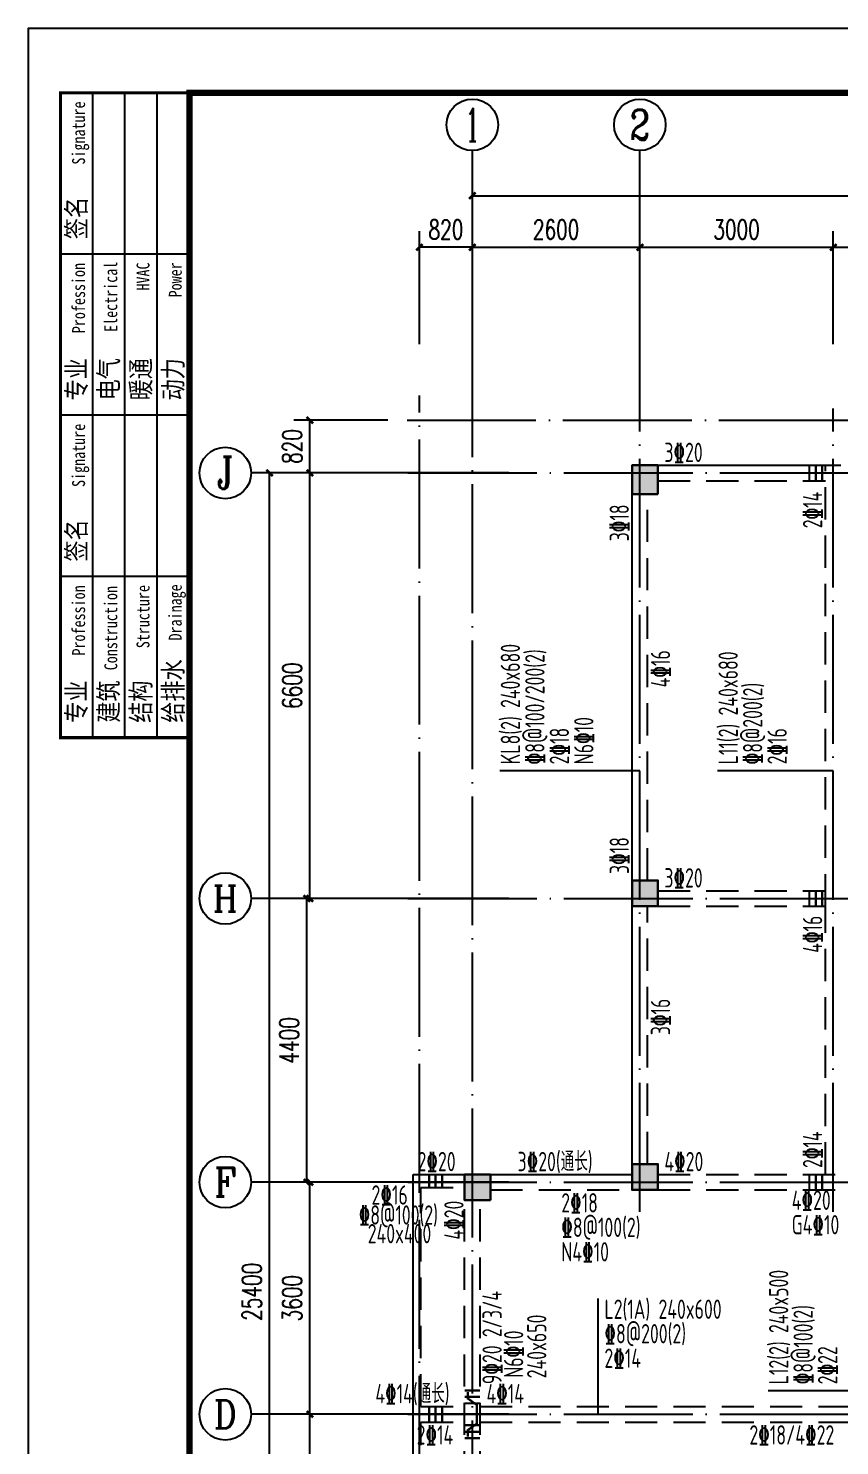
# Model space of a CAD drawing. Extents: x 1051052 to 1482120, y -981644 to -673261.
# Drawn here: x 1292358 to 1304949, y -961626 to -939644 of the extents above; entities that cross this region are included whole.
import ezdxf
from ezdxf.enums import TextEntityAlignment as Align

# ---------------------------------------------------------------- set-up
doc = ezdxf.new("R2010")
doc.units = 0
doc.header["$LTSCALE"] = 1000
doc.header["$MEASUREMENT"] = 0
doc.linetypes.add('DOTE', pattern=[2.42, 2, -0.2, 0.02, -0.2])
doc.linetypes.add('线型3', pattern=[750, 500, -250])
for name, color, linetype in [('AXIS', 3, 'Continuous'), ('AXIS_TEXT', 7, 'Continuous'), ('DOTE', 1, 'DOTE'), ('TK', 142, 'Continuous'), ('填充', 8, 'Continuous')]:
    doc.layers.add(name, color=color, linetype=linetype)
for name, color, linetype, lineweight in [('BEAM', 4, 'Continuous', 25), ('BEAM-DASH', 4, '线型3', 25), ('BEAM-JZ-H', 2, 'Continuous', 25), ('BEAM-JZ-NUM-H', 6, 'Continuous', 25), ('BEAM-JZ-NUM-V', 6, 'Continuous', 25), ('BEAM-JZ-V', 2, 'Continuous', 25), ('BEAM-REINDJ', 1, 'Continuous', 50), ('BEAM-REINGJ', 1, 'Continuous', 50), ('BEAM-YW-H', 7, 'Continuous', 25), ('BEAM-YW-V', 7, 'Continuous', 25), ('COLU', 2, 'Continuous', 30)]:
    doc.layers.add(name, color=color, linetype=linetype, lineweight=lineweight)
doc.layers.add('COLU-HATCH', color=7, linetype='Continuous', lineweight=25, true_color=0x5b5b5b)
doc.styles.add('_TCH_AXIS', font='COMPLEX', dxfattribs={"bigfont": 'GBCBIG'})
doc.styles.add('_TCH_DIM_T3', font='SIMPLEX', dxfattribs={"width": 0.705882, "bigfont": 'GBCBIG'})
doc.styles.add('COMPLEX', font='COMPLEX')
doc.styles.add('HYZT1', font='', dxfattribs={"width": 0.8})
doc.styles.add('TSSD_Dimension', font='Tssdeng.shx', dxfattribs={"width": 0.7, "bigfont": 'Hztxt.shx'})
doc.styles.get('HYZT1').set_extended_font_data('SimSun')
doc.dimstyles.new('_TCH_ARCH&&100', dxfattribs={"dimtxt": 297.5, "dimasz": 100, "dimexe": 250, "dimexo": 300, "dimgap": 126.25, "dimtad": 1, "dimdec": 0, "dimzin": 0, "dimdsep": 46, "dimtxsty": '_TCH_DIM_T3', "dimblk": 'ARCHTICK', "dimcen": 0.09, "dimclrt": 7, "dimazin": 2, "dimtfac": 1, "dimtdec": 0, "dimtix": 1, "dimtmove": 2, "dimatfit": 3, "dimfxl": 0, "dimtolj": 1, "dimtzin": 0, "dimarcsym": 0})

# ---------------------------------------------------------------- blocks, each defined once
blk = doc.blocks.new('_ArchTick')
at = {"color": 0, "linetype": 'ByBlock', "const_width": 0.4}
blk.add_lwpolyline([(-0.5, -0.5), (0.5, 0.5)], dxfattribs=at)
blk = doc.blocks.new('*D304')
at = {"layer": 'AXIS', "color": 0, "lineweight": -2, "transparency": 16777216}
for p, q in [((1298227, -961140), (1296477, -961140)), ((1296727, -964740), (1296727, -961140)), ((1298227, -964740), (1296477, -964740))]:
    blk.add_line(p, q, dxfattribs=at)
at = {"layer": 'Defpoints', "color": 0, "transparency": 16777216}
for p in [(1296727, -961140), (1299227, -961140), (1299227, -964740)]:
    blk.add_point(p, dxfattribs=at)
at = {"layer": 'AXIS', "color": 0, "lineweight": -2, "transparency": 16777216, "xscale": 100, "yscale": 100, "zscale": 100}
for p, rotation in [((1296727, -961140), 90), ((1296727, -964740), 270)]:
    blk.add_blockref('_ArchTick', p, dxfattribs=dict(at, rotation=rotation))
at = {"layer": 'AXIS', "color": 7, "transparency": 16777216, "insert": (1296452, -962940), "char_height": 297.5, "attachment_point": 5, "rotation": 90, "style": '_TCH_DIM_T3'}
blk.add_mtext('\\A1;3600', dxfattribs=at)
blk = doc.blocks.new('*D305')
at = {"layer": 'AXIS', "color": 0, "lineweight": -2, "transparency": 16777216}
for p, q in [((1298227, -957540), (1296477, -957540)), ((1296727, -961140), (1296727, -957540)), ((1298227, -961140), (1296477, -961140))]:
    blk.add_line(p, q, dxfattribs=at)
at = {"layer": 'Defpoints', "color": 0, "transparency": 16777216}
for p in [(1296727, -957540), (1299227, -957540), (1299227, -961140)]:
    blk.add_point(p, dxfattribs=at)
at = {"layer": 'AXIS', "color": 0, "lineweight": -2, "transparency": 16777216, "xscale": 100, "yscale": 100, "zscale": 100}
for p, rotation in [((1296727, -957540), 90), ((1296727, -961140), 270)]:
    blk.add_blockref('_ArchTick', p, dxfattribs=dict(at, rotation=rotation))
at = {"layer": 'AXIS', "color": 7, "transparency": 16777216, "insert": (1296452, -959340), "char_height": 297.5, "attachment_point": 5, "rotation": 90, "style": '_TCH_DIM_T3'}
blk.add_mtext('\\A1;3600', dxfattribs=at)
blk = doc.blocks.new('*D306')
at = {"layer": 'AXIS', "color": 0, "lineweight": -2, "transparency": 16777216}
for p, q in [((1298182, -953140), (1296432, -953140)), ((1296682, -957540), (1296682, -953140)), ((1298182, -957540), (1296432, -957540))]:
    blk.add_line(p, q, dxfattribs=at)
at = {"layer": 'Defpoints', "color": 0, "transparency": 16777216}
for p in [(1296682, -953140), (1299227, -953140), (1299227, -957540)]:
    blk.add_point(p, dxfattribs=at)
at = {"layer": 'AXIS', "color": 0, "lineweight": -2, "transparency": 16777216, "xscale": 100, "yscale": 100, "zscale": 100}
for p, rotation in [((1296682, -953140), 90), ((1296682, -957540), 270)]:
    blk.add_blockref('_ArchTick', p, dxfattribs=dict(at, rotation=rotation))
at = {"layer": 'AXIS', "color": 7, "transparency": 16777216, "insert": (1296407, -955340), "char_height": 297.5, "attachment_point": 5, "rotation": 90, "style": '_TCH_DIM_T3'}
blk.add_mtext('\\A1;4400', dxfattribs=at)
blk = doc.blocks.new('*D307')
at = {"layer": 'AXIS', "color": 0, "lineweight": -2, "transparency": 16777216}
for p, q in [((1297602, -946540), (1295852, -946540)), ((1296102, -971940), (1296102, -946540)), ((1297602, -971940), (1295852, -971940))]:
    blk.add_line(p, q, dxfattribs=at)
at = {"layer": 'Defpoints', "color": 0, "transparency": 16777216}
for p in [(1296102, -946540), (1299249, -946540), (1299249, -971940)]:
    blk.add_point(p, dxfattribs=at)
at = {"layer": 'AXIS', "color": 0, "lineweight": -2, "transparency": 16777216, "xscale": 100, "yscale": 100, "zscale": 100}
for p, rotation in [((1296102, -946540), 90), ((1296102, -971940), 270)]:
    blk.add_blockref('_ArchTick', p, dxfattribs=dict(at, rotation=rotation))
at = {"layer": 'AXIS', "color": 7, "transparency": 16777216, "insert": (1295827, -959240), "char_height": 297.5, "attachment_point": 5, "rotation": 90, "style": '_TCH_DIM_T3'}
blk.add_mtext('\\A1;25400', dxfattribs=at)
blk = doc.blocks.new('*D308')
at = {"layer": 'AXIS', "color": 0, "lineweight": -2, "transparency": 16777216}
for p, q in [((1299249, -944540), (1299249, -942790)), ((1301849, -944540), (1301849, -942790)), ((1299249, -943040), (1301849, -943040))]:
    blk.add_line(p, q, dxfattribs=at)
at = {"layer": 'Defpoints', "color": 0, "transparency": 16777216}
for p in [(1301849, -943040), (1299249, -945540), (1301849, -945540)]:
    blk.add_point(p, dxfattribs=at)
at = {"layer": 'AXIS', "color": 0, "lineweight": -2, "transparency": 16777216, "xscale": 100, "yscale": 100, "zscale": 100, "rotation": 180}
blk.add_blockref('_ArchTick', (1299249, -943040), dxfattribs=at)
at = {"layer": 'AXIS', "color": 0, "lineweight": -2, "transparency": 16777216, "xscale": 100, "yscale": 100, "zscale": 100}
blk.add_blockref('_ArchTick', (1301849, -943040), dxfattribs=at)
at = {"layer": 'AXIS', "color": 7, "transparency": 16777216, "insert": (1300549, -942765), "char_height": 297.5, "attachment_point": 5, "style": '_TCH_DIM_T3'}
blk.add_mtext('\\A1;2600', dxfattribs=at)
blk = doc.blocks.new('*D317')
at = {"layer": 'AXIS', "color": 0, "lineweight": -2, "transparency": 16777216}
for p, q in [((1299249, -943740), (1299249, -941990)), ((1338149, -943740), (1338149, -941990)), ((1299249, -942240), (1338149, -942240))]:
    blk.add_line(p, q, dxfattribs=at)
at = {"layer": 'Defpoints', "color": 0, "transparency": 16777216}
for p in [(1338149, -942240), (1299249, -945540), (1338149, -945540)]:
    blk.add_point(p, dxfattribs=at)
at = {"layer": 'AXIS', "color": 0, "lineweight": -2, "transparency": 16777216, "xscale": 100, "yscale": 100, "zscale": 100, "rotation": 180}
blk.add_blockref('_ArchTick', (1299249, -942240), dxfattribs=at)
at = {"layer": 'AXIS', "color": 0, "lineweight": -2, "transparency": 16777216, "xscale": 100, "yscale": 100, "zscale": 100}
blk.add_blockref('_ArchTick', (1338149, -942240), dxfattribs=at)
at = {"layer": 'AXIS', "color": 7, "transparency": 16777216, "insert": (1318699, -941965), "char_height": 297.5, "attachment_point": 5, "style": '_TCH_DIM_T3'}
blk.add_mtext('\\A1;38900', dxfattribs=at)
blk = doc.blocks.new('_AXISO')
blk.add_circle((0, 0), 0.5)
at = {"layer": 'AXIS_TEXT', "style": 'COMPLEX', "width": 1.041667}
blk.add_attdef('A', text='', height=0.56, dxfattribs=at).set_placement((-0.25, -0.28), (0.25, -0.28), align=Align.FIT)
blk = doc.blocks.new('*D328')
at = {"layer": 'AXIS', "color": 0, "lineweight": -2, "transparency": 16777216}
for p, q in [((1297843, -946540), (1296477, -946540)), ((1296727, -953140), (1296727, -946540)), ((1298227, -953140), (1296477, -953140))]:
    blk.add_line(p, q, dxfattribs=at)
at = {"layer": 'Defpoints', "color": 0, "transparency": 16777216}
for p in [(1296727, -946540), (1298143, -946540), (1299227, -953140)]:
    blk.add_point(p, dxfattribs=at)
at = {"layer": 'AXIS', "color": 0, "lineweight": -2, "transparency": 16777216, "xscale": 100, "yscale": 100, "zscale": 100}
for p, rotation in [((1296727, -946540), 90), ((1296727, -953140), 270)]:
    blk.add_blockref('_ArchTick', p, dxfattribs=dict(at, rotation=rotation))
at = {"layer": 'AXIS', "color": 7, "transparency": 16777216, "insert": (1296452, -949840), "char_height": 297.5, "attachment_point": 5, "rotation": 90, "style": '_TCH_DIM_T3'}
blk.add_mtext('\\A1;6600', dxfattribs=at)
blk = doc.blocks.new('*D333')
at = {"layer": 'AXIS', "color": 0, "lineweight": -2, "transparency": 16777216}
for p, q in [((1297935, -945720), (1296477, -945720)), ((1296727, -946540), (1296727, -945720)), ((1298227, -946540), (1296477, -946540))]:
    blk.add_line(p, q, dxfattribs=at)
at = {"layer": 'Defpoints', "color": 0, "transparency": 16777216}
for p in [(1296727, -945720), (1298235, -945720), (1299227, -946540)]:
    blk.add_point(p, dxfattribs=at)
at = {"layer": 'AXIS', "color": 0, "lineweight": -2, "transparency": 16777216, "xscale": 100, "yscale": 100, "zscale": 100}
for p, rotation in [((1296727, -945720), 90), ((1296727, -946540), 270)]:
    blk.add_blockref('_ArchTick', p, dxfattribs=dict(at, rotation=rotation))
at = {"layer": 'AXIS', "color": 7, "transparency": 16777216, "insert": (1296452, -946130), "char_height": 297.5, "attachment_point": 5, "rotation": 90, "style": '_TCH_DIM_T3'}
blk.add_mtext('\\A1;820', dxfattribs=at)
blk = doc.blocks.new('*D334')
at = {"layer": 'AXIS', "color": 0, "lineweight": -2, "transparency": 16777216}
for p, q in [((1298429, -944540), (1298429, -942790)), ((1299249, -944540), (1299249, -942790)), ((1299249, -943040), (1298429, -943040))]:
    blk.add_line(p, q, dxfattribs=at)
at = {"layer": 'Defpoints', "color": 0, "transparency": 16777216}
for p in [(1298429, -943040), (1298429, -945336), (1299249, -945540)]:
    blk.add_point(p, dxfattribs=at)
at = {"layer": 'AXIS', "color": 0, "lineweight": -2, "transparency": 16777216, "xscale": 100, "yscale": 100, "zscale": 100, "rotation": 180}
blk.add_blockref('_ArchTick', (1298429, -943040), dxfattribs=at)
at = {"layer": 'AXIS', "color": 0, "lineweight": -2, "transparency": 16777216, "xscale": 100, "yscale": 100, "zscale": 100}
blk.add_blockref('_ArchTick', (1299249, -943040), dxfattribs=at)
at = {"layer": 'AXIS', "color": 7, "transparency": 16777216, "insert": (1298839, -942765), "char_height": 297.5, "attachment_point": 5, "style": '_TCH_DIM_T3'}
blk.add_mtext('\\A1;820', dxfattribs=at)
blk = doc.blocks.new('*D342')
at = {"layer": 'AXIS', "color": 0, "lineweight": -2, "transparency": 16777216}
for p, q in [((1301849, -944540), (1301849, -942790)), ((1304849, -944540), (1304849, -942790)), ((1301849, -943040), (1304849, -943040))]:
    blk.add_line(p, q, dxfattribs=at)
at = {"layer": 'Defpoints', "color": 0, "transparency": 16777216}
for p in [(1304849, -943040), (1301849, -945540), (1304849, -945540)]:
    blk.add_point(p, dxfattribs=at)
at = {"layer": 'AXIS', "color": 0, "lineweight": -2, "transparency": 16777216, "xscale": 100, "yscale": 100, "zscale": 100, "rotation": 180}
blk.add_blockref('_ArchTick', (1301849, -943040), dxfattribs=at)
at = {"layer": 'AXIS', "color": 0, "lineweight": -2, "transparency": 16777216, "xscale": 100, "yscale": 100, "zscale": 100}
blk.add_blockref('_ArchTick', (1304849, -943040), dxfattribs=at)
at = {"layer": 'AXIS', "color": 7, "transparency": 16777216, "insert": (1303349, -942765), "char_height": 297.5, "attachment_point": 5, "style": '_TCH_DIM_T3'}
blk.add_mtext('\\A1;3000', dxfattribs=at)
blk = doc.blocks.new('*D343')
at = {"layer": 'AXIS', "color": 0, "lineweight": -2, "transparency": 16777216}
for p, q in [((1304849, -944540), (1304849, -942790)), ((1307849, -944540), (1307849, -942790)), ((1304849, -943040), (1307849, -943040))]:
    blk.add_line(p, q, dxfattribs=at)
at = {"layer": 'Defpoints', "color": 0, "transparency": 16777216}
for p in [(1307849, -943040), (1307849, -945366), (1304849, -945540)]:
    blk.add_point(p, dxfattribs=at)
at = {"layer": 'AXIS', "color": 0, "lineweight": -2, "transparency": 16777216, "xscale": 100, "yscale": 100, "zscale": 100, "rotation": 180}
blk.add_blockref('_ArchTick', (1304849, -943040), dxfattribs=at)
at = {"layer": 'AXIS', "color": 0, "lineweight": -2, "transparency": 16777216, "xscale": 100, "yscale": 100, "zscale": 100}
blk.add_blockref('_ArchTick', (1307849, -943040), dxfattribs=at)
at = {"layer": 'AXIS', "color": 7, "transparency": 16777216, "insert": (1306349, -942765), "char_height": 297.5, "attachment_point": 5, "style": '_TCH_DIM_T3'}
blk.add_mtext('\\A1;3000', dxfattribs=at)
blk = doc.blocks.new('A$C71AA4010')
at = {"layer": 'TK'}
for p, q in [((500, -11000), (500, -1000)), ((2500, -1000), (500, -1000)), ((1000, -11000), (1000, -1000)), ((1500, -11000), (1500, -1000)), ((2000, -11000), (2000, -1000)), ((2500, -3500), (500, -3500)), ((2500, -3500), (500, -3500)), ((2500, -6000), (500, -6000)), ((2500, -8500), (500, -8500)), ((2500, -11000), (500, -11000))]:
    blk.add_line(p, q, dxfattribs=at)
at = {"layer": 'TK', "const_width": 50}
blk.add_lwpolyline([(500, -1000), (2500, -1000), (2500, -11000), (500, -11000)], close=True, dxfattribs=at)
blk.add_lwpolyline([(2500, -4000), (2500, -11000)], dxfattribs=at)
at = {"layer": 'TK', "style": 'HYZT1', "width": 0.8}
for s, height, p in [('Signature', 200, (880, -2113)), ('签名', 300, (895, -3270)), ('Profession', 200, (880, -4728)), ('Electrical', 200, (1380, -4708)), ('HVAC', 200, (1880, -4067)), ('Power', 200, (2380, -4173)), ('专业', 300, (895, -5770)), ('电气', 300, (1395, -5770)), ('暖通', 300, (1895, -5770)), ('动力', 300, (2395, -5770)), ('Signature', 200, (880, -7113)), ('签名', 300, (895, -8270)), ('Profession', 200, (880, -9728)), ('Construction', 200, (1380, -9956)), ('Structure', 200, (1880, -9614)), ('Drainage', 200, (2380, -9494)), ('给排水', 300, (2395, -10770)), ('专业', 300, (895, -10770)), ('建筑', 300, (1395, -10770)), ('结构', 300, (1895, -10770))]:
    blk.add_text(s, height=height, rotation=90, dxfattribs=at).set_placement(p)
blk = doc.blocks.new('A2K')
at = {"layer": 'TK'}
blk.add_lwpolyline([(0, 0), (59400, 0), (59400, 42000), (0, 42000)], close=True, dxfattribs=at)
at = {"layer": 'TK', "const_width": 100}
blk.add_lwpolyline([(2500, 1000), (58400, 1000), (58400, 41000), (2500, 41000)], close=True, dxfattribs=at)
blk.add_blockref('A$C71AA4010', (0, 42000))

msp = doc.modelspace()

# ---------------------------------------------------------------- hatches: boundary and pattern name
at = {"layer": 'COLU-HATCH', "transparency": 33554687}
for points in [[(1302128.964, -946870.042), (1302128.964, -946420.042), (1301728.964, -946420.042), (1301728.964, -946870.042)], [(1302128.964, -953260.042), (1302128.964, -952860.042), (1301728.964, -952860.042), (1301728.964, -953260.042)], [(1302128.964, -957660.042), (1302128.964, -957260.042), (1301728.964, -957260.042), (1301728.964, -957660.042)], [(1299528.964, -957820.042), (1299528.964, -957420.042), (1299128.964, -957420.042), (1299128.964, -957820.042)]]:
    msp.add_hatch(color=256, dxfattribs=at).paths.add_polyline_path(points, flags=0)

# ---------------------------------------------------------------- linework, layer by layer
at = {"layer": 'AXIS'}
for p, q in [((1299248.964, -945540.042), (1299248.964, -941540.042)), ((1301848.964, -945540.042), (1301848.964, -941540.042)), ((1299814.411, -946540.042), (1295814.411, -946540.042)), ((1299814.411, -953140.042), (1295814.411, -953140.042)), ((1299814.411, -957540.042), (1295814.411, -957540.042)), ((1299814.411, -961140.042), (1295814.411, -961140.042))]:
    msp.add_line(p, q, dxfattribs=at)
at = {"layer": 'BEAM'}
for p, q in [((1302128.964, -946420.042), (1304728.965, -946420.042)), ((1304728.965, -946420.042), (1304968.964, -946420.042)), ((1301728.964, -952860.042), (1301728.964, -946870.042)), ((1301728.964, -957260.042), (1301728.964, -953260.042)), ((1298328.964, -957420.042), (1299128.964, -957420.042)), ((1298328.964, -961140.042), (1298328.964, -957420.042)), ((1299528.964, -957420.042), (1301728.964, -957420.042)), ((1298328.964, -964860.042), (1298328.964, -961140.042))]:
    msp.add_line(p, q, dxfattribs=at)
at = {"layer": 'BEAM-DASH', "ltscale": 0.001}
for p, q in [((1304728.948, -953260.042), (1304728.965, -946420.042)), ((1302128.964, -946660.042), (1304728.965, -946660.042)), ((1301968.964, -952860.042), (1301968.964, -946870.042)), ((1302128.964, -953020.042), (1304728.948, -953020.042)), ((1301968.964, -957260.042), (1301968.964, -953260.042)), ((1302128.964, -953260.042), (1304728.948, -953260.042)), ((1304728.937, -957420.042), (1304728.948, -953260.042)), ((1302128.964, -957420.042), (1307728.964, -957420.042)), ((1298448.964, -957620.042), (1299128.964, -957620.042)), ((1298448.964, -961020.042), (1298448.964, -957620.042)), ((1299528.964, -957660.042), (1301728.964, -957660.042)), ((1302128.964, -957660.042), (1307728.964, -957660.042)), ((1299128.964, -964460.042), (1299128.964, -957820.042)), ((1299368.964, -964460.042), (1299368.964, -957820.042)), ((1298448.964, -961020.042), (1299128.964, -961020.042)), ((1299368.964, -961020.042), (1307728.964, -961020.042)), ((1298448.964, -961260.042), (1299128.964, -961260.042)), ((1298448.964, -964620.042), (1298448.964, -961260.042)), ((1299368.964, -961260.042), (1307728.964, -961260.042))]:
    msp.add_line(p, q, dxfattribs=at)
at = {"layer": 'BEAM-JZ-H'}
msp.add_line((1301198.964, -961140.042), (1301198.964, -959345.042), dxfattribs=at)
at = {"layer": 'BEAM-JZ-V'}
for p, q in [((1301848.964, -951160.042), (1299673.964, -951160.042)), ((1304848.953, -951160.042), (1303053.953, -951160.038)), ((1305632.488, -960775.459), (1303837.488, -960775.459))]:
    msp.add_line(p, q, dxfattribs=at)
at = {"layer": 'BEAM-REINDJ', "const_width": 35}
msp.add_lwpolyline([(1299178.964, -961485.042), (1299178.964, -961385.042), (1299318.964, -961285.042), (1299318.964, -960995.042), (1299178.964, -960895.042), (1299178.964, -960795.042)], dxfattribs=at)
at = {"layer": 'BEAM-REINGJ', "const_width": 35}
for points in [[(1304478.964, -946420.042), (1304478.964, -946660.042)], [(1304578.964, -946420.042), (1304578.964, -946660.042)], [(1304678.964, -946420.042), (1304678.964, -946660.042)], [(1304478.948, -953020.042), (1304478.948, -953260.042)], [(1304578.948, -953020.042), (1304578.948, -953260.042)], [(1304678.948, -953020.042), (1304678.948, -953260.042)], [(1298578.964, -957420.042), (1298578.964, -957620.042)], [(1298678.964, -957420.042), (1298678.964, -957620.042)], [(1298778.964, -957420.042), (1298778.964, -957620.042)], [(1304478.937, -957420.042), (1304478.937, -957660.042)], [(1304578.937, -957420.042), (1304578.937, -957660.042)], [(1304678.937, -957420.042), (1304678.937, -957660.042)], [(1299128.964, -960770.042), (1299368.964, -960770.042)], [(1298578.964, -961020.042), (1298578.964, -961260.042)], [(1298678.964, -961020.042), (1298678.964, -961260.042)], [(1298778.964, -961020.042), (1298778.964, -961260.042)], [(1299128.964, -960870.042), (1299368.964, -960870.042)], [(1299128.964, -960970.042), (1299368.964, -960970.042)], [(1299128.964, -961310.042), (1299368.964, -961310.042)], [(1299128.964, -961410.042), (1299368.964, -961410.042)], [(1299128.964, -961510.042), (1299368.964, -961510.042)]]:
    msp.add_lwpolyline(points, dxfattribs=at)
at = {"layer": 'COLU'}
for points in [[(1302128.964, -946870.042), (1302128.964, -946420.042), (1301728.964, -946420.042), (1301728.964, -946870.042)], [(1302128.964, -953260.042), (1302128.964, -952860.042), (1301728.964, -952860.042), (1301728.964, -953260.042)], [(1302128.964, -957660.042), (1302128.964, -957260.042), (1301728.964, -957260.042), (1301728.964, -957660.042)], [(1299528.964, -957820.042), (1299528.964, -957420.042), (1299128.964, -957420.042), (1299128.964, -957820.042)]]:
    msp.add_lwpolyline(points, close=True, dxfattribs=at)
at = {"layer": 'DOTE'}
for p, q in [((1298428.964, -964963.444), (1298428.964, -945336.251)), ((1299248.964, -972916.042), (1299248.964, -945516.042)), ((1301848.964, -957998.554), (1301848.964, -945540.042)), ((1304848.96, -957998.562), (1304848.96, -945540.05)), ((1298235.104, -945720.042), (1331043.981, -945720.042)), ((1298248.964, -946540.042), (1339148.964, -946540.042)), ((1298248.964, -953140.042), (1339148.964, -953140.042)), ((1298248.964, -957540.042), (1339148.964, -957540.042)), ((1298248.964, -961140.042), (1308822.388, -961140.042))]:
    msp.add_line(p, q, dxfattribs=at)

# ---------------------------------------------------------------- block references
at = {"layer": 'AXIS'}
ref = msp.add_blockref('_AXISO', (1299248.964, -941140.042), dxfattribs=dict(at, xscale=800, yscale=800, zscale=800))
ref.add_attrib('A', '1', dxfattribs={"layer": 'AXIS_TEXT', "height": 514.721, "style": '_TCH_AXIS'}).set_placement((1299138.667, -941397.403), (1299359.262, -941397.403), align=Align.FIT)
ref = msp.add_blockref('_AXISO', (1301848.964, -941140.042), dxfattribs=dict(at, xscale=800, yscale=800, zscale=800))
ref.add_attrib('A', '2', dxfattribs={"layer": 'AXIS_TEXT', "height": 465.948, "style": '_TCH_AXIS'}).set_placement((1301693.648, -941373.016), (1302004.28, -941373.016), align=Align.FIT)
ref = msp.add_blockref('_AXISO', (1295414.411, -946540.042), dxfattribs=dict(at, xscale=800, yscale=800, zscale=800))
ref.add_attrib('A', 'J', dxfattribs={"layer": 'AXIS_TEXT', "height": 496.066, "style": '_TCH_AXIS'}).set_placement((1295284.489, -946788.075), (1295544.333, -946788.075), align=Align.FIT)
ref = msp.add_blockref('_AXISO', (1295414.411, -953140.042), dxfattribs=dict(at, xscale=800, yscale=800, zscale=800))
ref.add_attrib('A', 'H', dxfattribs={"layer": 'AXIS_TEXT', "height": 405.517, "style": '_TCH_AXIS'}).set_placement((1295221.307, -953342.801), (1295607.514, -953342.801), align=Align.FIT)
ref = msp.add_blockref('_AXISO', (1295414.411, -957540.042), dxfattribs=dict(at, xscale=800, yscale=800, zscale=800))
ref.add_attrib('A', 'F', dxfattribs={"layer": 'AXIS_TEXT', "height": 445.442, "style": '_TCH_AXIS'}).set_placement((1295244.719, -957762.763), (1295584.103, -957762.763), align=Align.FIT)
ref = msp.add_blockref('_AXISO', (1295414.411, -961140.042), dxfattribs=dict(at, xscale=800, yscale=800, zscale=800))
ref.add_attrib('A', 'D', dxfattribs={"layer": 'AXIS_TEXT', "height": 435.257, "style": '_TCH_AXIS'}).set_placement((1295238.235, -961357.671), (1295590.586, -961357.671), align=Align.FIT)
at = {"layer": '填充'}
msp.add_blockref('A2K', (1292358.453, -981643.929), dxfattribs=at)

# ---------------------------------------------------------------- texts
at = {"layer": 'BEAM-JZ-H', "style": 'TSSD_Dimension', "width": 0.7}
for s, p in [('%%1328@200(2)', (1301298.964, -960040.042)), ('2%%13214', (1301298.964, -960420.042))]:
    msp.add_text(s, height=300, dxfattribs=at).set_placement(p)
at = {"layer": 'BEAM-JZ-NUM-H', "style": 'TSSD_Dimension', "width": 0.7}
msp.add_text('L2(1A) 240x600', height=300, dxfattribs=at).set_placement((1301298.964, -959660.042))
at = {"layer": 'BEAM-JZ-NUM-V', "style": 'TSSD_Dimension', "width": 0.7}
for s, p in [('KL8(2) 240x680', (1299988.964, -951060.042)), ('L11(2) 240x680', (1303368.953, -951060.039)), ('L12(2) 240x500', (1304152.488, -960675.459))]:
    msp.add_text(s, height=300, rotation=90, dxfattribs=at).set_placement(p)
at = {"layer": 'BEAM-JZ-V', "style": 'TSSD_Dimension', "width": 0.7}
for s, p in [('%%1328@100/200(2)', (1300368.964, -951060.042)), ('%%1328@200(2)', (1303748.953, -951060.04)), ('2%%13218', (1300748.964, -951060.042)), ('N6%%13210', (1301128.964, -951060.042)), ('2%%13216', (1304128.953, -951060.041)), ('%%1328@100(2)', (1304532.488, -960675.459)), ('2%%13222', (1304912.488, -960675.459))]:
    msp.add_text(s, height=300, rotation=90, dxfattribs=at).set_placement(p)
at = {"layer": 'BEAM-YW-H', "style": 'TSSD_Dimension', "width": 0.7}
for s, p in [('3%%13220', (1302228.964, -946370.042)), ('3%%13220', (1302228.964, -952970.042)), ('2%%13220', (1298398.964, -957370.042)), ('3%%13220(通长)', (1299950.503, -957370.042)), ('4%%13220', (1302228.964, -957370.042)), ('4%%13214(通长)', (1297744.109, -960970.042)), ('4%%13214', (1299468.964, -960970.042))]:
    msp.add_text(s, height=300, dxfattribs=at).set_placement(p)
for s, p in [('2%%13216', (1297684.366, -957588.503)), ('2%%13218', (1300628.964, -957710.042)), ('4%%13220', (1304205.845, -957669.878)), ('%%1328@100(2)', (1297485.479, -957898.371)), ('240x400', (1297625.804, -958188.202)), ('%%1328@100(2)', (1300628.964, -958090.042)), ('G4%%13210', (1304205.845, -958049.878)), ('N4%%13210', (1300628.964, -958470.042)), ('2%%13214', (1298384.61, -961310.042)), ('2%%13218/4%%13222', (1303548.964, -961310.042))]:
    msp.add_text(s, height=300, dxfattribs=at).set_placement(p, align=Align.TOP_LEFT)
at = {"layer": 'BEAM-YW-V', "style": 'TSSD_Dimension', "width": 0.7}
for s, p in [('2%%13214', (1304678.964, -947398.119)), ('3%%13218', (1301678.964, -947600.042)), ('3%%13218', (1301678.964, -952760.042)), ('4%%13216', (1304678.948, -953981.965)), ('2%%13214', (1304678.937, -957320.042)), ('4%%13220', (1299113.305, -958431.058))]:
    msp.add_text(s, height=300, rotation=90, dxfattribs=at).set_placement(p)
for s, p in [('4%%13216', (1302018.964, -949865.042)), ('3%%13216', (1302018.964, -955260.042)), ('9%%13220 2/3/4', (1299405.573, -960672.604)), ('240x650', (1300098.343, -960582.029)), ('N6%%13210', (1299739.842, -960574.799))]:
    msp.add_text(s, height=300, rotation=90, dxfattribs=at).set_placement(p, align=Align.TOP_LEFT)

# ---------------------------------------------------------------- dimensions: what is measured, and where the dimension line sits
at = {"layer": 'AXIS'}
for p1, p2, distance, picture, middle in [((1299248.964, -945540.042), (1338148.964, -945540.042), 3300, '*D317', (1318698.964, -941965.042)), ((1299248.964, -945540.042), (1301848.964, -945540.042), 2500, '*D308', (1300548.964, -942765.042)), ((1299248.964, -971940.042), (1299248.964, -946540.042), 3146.899, '*D307', (1295827.066, -959240.042)), ((1299226.903, -957540.042), (1299226.903, -953140.042), 2545.386, '*D306', (1296406.517, -955340.042)), ((1299226.903, -961140.042), (1299226.903, -957540.042), 2500, '*D305', (1296451.903, -959340.042)), ((1299226.903, -964740.042), (1299226.903, -961140.042), 2500, '*D304', (1296451.903, -962940.042))]:
    dim = msp.add_aligned_dim(p1=p1, p2=p2, distance=distance, dimstyle='_TCH_ARCH&&100', dxfattribs=at)
    dim.commit()
    dim.dimension.update_dxf_attribs({"geometry": picture, "text_midpoint": middle})
for base, p1, p2, angle, picture, middle in [((1298428.964, -943040.042), (1299248.964, -945540.042), (1298428.964, -945336.251), 180, '*D334', (1298838.964, -942765.042)), ((1304848.96, -943040.042), (1301848.964, -945540.042), (1304848.96, -945540.05), 180, '*D342', (1303348.962, -942765.042)), ((1307848.964, -943040.042), (1304848.96, -945540.05), (1307848.964, -945365.594), 180, '*D343', (1306348.962, -942765.042)), ((1296726.903, -945720.042), (1299226.903, -946540.042), (1298235.104, -945720.042), 270, '*D333', (1296451.903, -946130.042)), ((1296726.903, -946540.042), (1299226.903, -953140.042), (1298142.828, -946540.042), 270, '*D328', (1296451.903, -949840.042))]:
    dim = msp.add_linear_dim(base=base, p1=p1, p2=p2, angle=angle, dimstyle='_TCH_ARCH&&100', dxfattribs=at)
    dim.commit()
    dim.dimension.update_dxf_attribs({"geometry": picture, "text_midpoint": middle})

doc.saveas('drawing.dxf')
